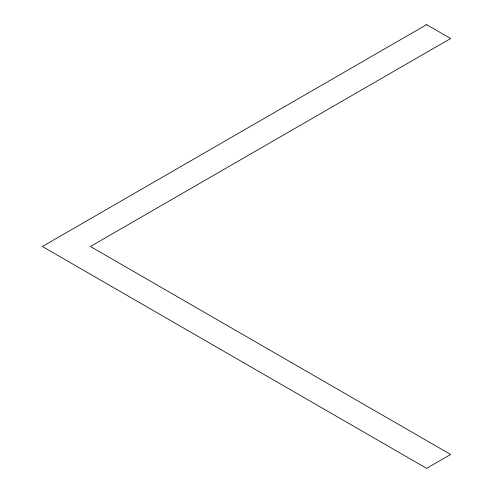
<?xml version="1.0" encoding="UTF-8"?>
<svg xmlns="http://www.w3.org/2000/svg" width="493" height="493" viewBox="0 0 493 493"><rect width="100%" height="100%" fill="white"/><g stroke="black" fill="none" stroke-linecap="round" stroke-linejoin="round"><path stroke-width="0.74" d="M426.624 24.65L42.361 246.5L426.624 468.35L450.639 454.484L90.398 246.5L450.639 38.516L426.624 24.65"/></g></svg>
